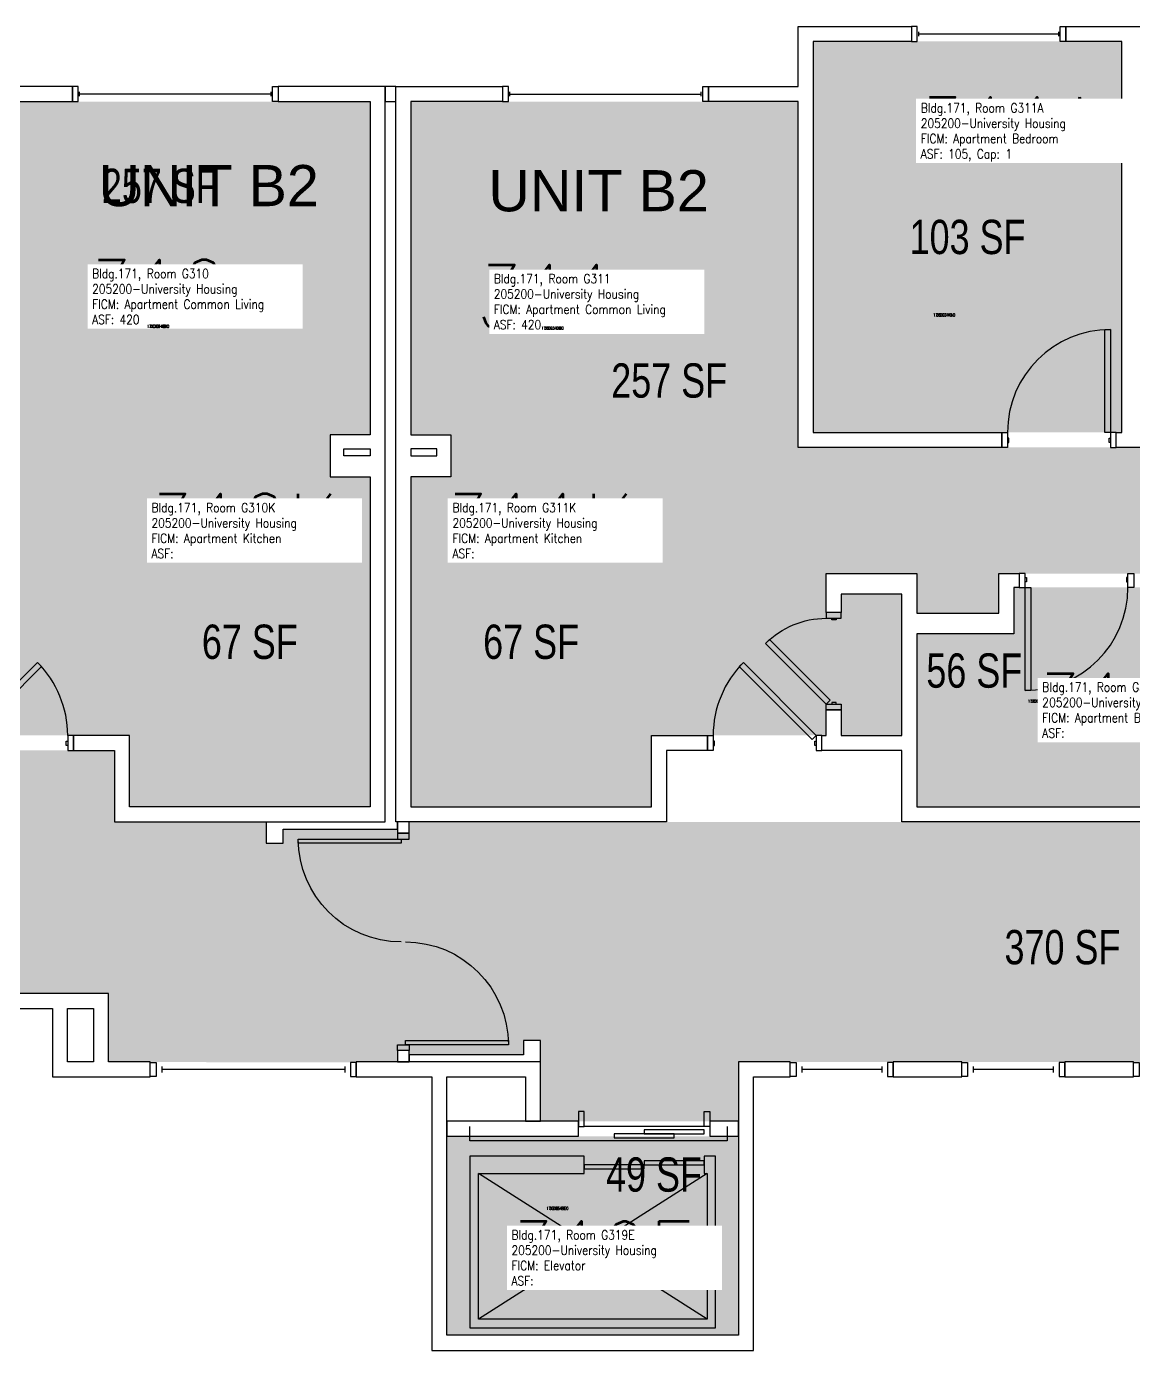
# Model space of a CAD drawing. Header units: inches. Extents: x 1063 to 4030, y -1482 to 1605.
# Drawn here: x 1648.4 to 2035.7, y 1142.2 to 1605.4 of the extents above; entities that cross this region are included whole.
import ezdxf
from ezdxf.enums import TextEntityAlignment as Align

# ---------------------------------------------------------------- set-up
doc = ezdxf.new("R2010")
doc.units = ezdxf.units.IN
doc.header["$LTSCALE"] = 192
doc.header["$MEASUREMENT"] = 0
for name, color, linetype in [('A-AREA-IDEN', 1, 'Continuous'), ('A-DOOR', 2, 'Continuous'), ('A-GLAZ', 1, 'Continuous'), ('A-IDEN-RNUM', 7, 'Continuous'), ('A-IDEN-SNUM', 4, 'Continuous'), ('A-IDEN-VNUM', 4, 'Continuous'), ('A-WALL', 5, 'Continuous'), ('AREA-TEXT', 3, 'Continuous'), ('Rooms-Category-Color', 7, 'Continuous'), ('Rooms-College-Color', 7, 'Continuous'), ('Rooms-Department-Color', 7, 'Continuous'), ('Rooms-Division-Color', 7, 'Continuous'), ('Rooms-Information', 7, 'Continuous')]:
    doc.layers.add(name, color=color, linetype=linetype)
doc.styles.add('AREA', font='arial.ttf', dxfattribs={"width": 0.75, "height": 12})
doc.styles.add('ROOMSNUMBER', font='txt.shx', dxfattribs={"height": 0.03})
doc.styles.add('ROOMVNUMBER', font='simplex.shx', dxfattribs={"width": 0.85})
doc.styles.get("Standard").update_dxf_attribs({"font": 'arial.ttf'})

# ---------------------------------------------------------------- blocks, each defined once
blk = doc.blocks.new('ELEVATOR POCKET')
at = {"layer": 'A-DOOR'}
for p, q in [((-26, 0), (-26, 5)), ((-26, 5), (64, 5)), ((64, 5), (64, 0))]:
    blk.add_line(p, q, dxfattribs=at)
at = {"layer": 'A-DOOR', "color": 1, "linetype": 'Continuous', "lineweight": -3}
blk.add_line((-18, 0), (24, 0), dxfattribs=at)
for points in [[(-18, 2.5), (-18, 1.125), (3, 1.125), (3, 2.5)], [(-7.5, 3.875), (-7.5, 2.5), (13.5, 2.5), (13.5, 3.875)]]:
    blk.add_lwpolyline(points, close=True, dxfattribs=at)

msp = doc.modelspace()

# ---------------------------------------------------------------- hatches: boundary and pattern name
h = msp.add_hatch()
h.set_pattern_fill('ANSI31', color=256, style=0)
h.set_pattern_definition([(135, (2381.84473, 1978.21835), (0.088388348, 0.088388348), [])])
h.paths.add_polyline_path([(2050.37, 1394.27), (1991.64, 1394.27), (1991.64, 1385.06), (2050.37, 1385.06)], flags=9)
at = {"layer": 'Rooms-Category-Color', "true_color": 0x728ef3}
for points in [[(2031.61, 1600.13), (1923.61, 1600.13), (1923.61, 1463.38), (2031.61, 1463.38), (2031.6, 1599.68)], [(1768.61, 1579.13), (1633.11, 1579.13), (1633.11, 1458.13), (1358.11, 1458.13), (1358.11, 1400.13), (1386.86, 1400.13), (1386.86, 1414), (1562.9, 1414), (1562.9, 1400.13), (1591.65, 1400.13), (1591.65, 1414), (1623.34, 1414), (1623.34, 1400.38), (1618.09, 1400.38), (1618.09, 1406.75), (1596.9, 1406.75), (1596.9, 1357.38), (1618.09, 1357.38), (1618.09, 1366.38), (1623.34, 1366.38), (1623.34, 1357.38), (1684.47, 1357.38), (1684.47, 1447.88), (1754.61, 1447.88), (1754.61, 1462.5), (1768.61, 1462.5)], [(1782.87, 1579.13), (1918.37, 1579.13), (1918.37, 1458.13), (2193.37, 1458.13), (2193.37, 1400.13), (2164.62, 1400.13), (2164.62, 1414), (1988.59, 1414), (1988.59, 1400.13), (1959.84, 1400.13), (1959.84, 1414), (1928.14, 1414), (1928.14, 1400.38), (1933.39, 1400.38), (1933.39, 1406.75), (1954.59, 1406.75), (1954.59, 1357.38), (1933.39, 1357.38), (1933.39, 1366.38), (1928.14, 1366.38), (1928.14, 1357.38), (1867.01, 1357.38), (1867.01, 1447.88), (1796.87, 1447.88), (1796.87, 1462.5), (1782.87, 1462.5)], [(1768.61, 1447.88), (1768.61, 1332.38), (1684.47, 1332.38), (1684.47, 1447.88)], [(1782.87, 1447.88), (1782.87, 1332.38), (1867.01, 1332.38), (1867.01, 1447.88)], [(2072.96, 1332.38), (1959.83, 1332.38), (1959.83, 1392.88), (1993.83, 1392.88), (1993.83, 1409.12), (2072.97, 1409.12)]]:
    msp.add_hatch(color=171, dxfattribs=at).paths.add_polyline_path(points)
at = {"layer": 'Rooms-Category-Color', "true_color": 0xadadad}
for points in [[(1732.24, 1327.13), (1732.24, 1243.02), (1677.06, 1243.13), (1677.06, 1267.13), (1401.06, 1267.13), (1401.06, 779.34), (1426.06, 779.34), (1426.06, 697.02), (1401.06, 697.02), (1401.06, 512.98), (1426.06, 512.98), (1426.06, 430.66), (1401.06, 430.66), (1401.06, 62.63), (1341.06, 62.63), (1341.06, 430.66), (1316.06, 430.66), (1316.06, 512.98), (1341.06, 512.98), (1341.06, 697.02), (1316.06, 697.02), (1316.06, 779.34), (1341.06, 779.34), (1341.06, 1267.13), (1341.06, 1327.13), (1596.9, 1327.13), (1596.9, 1352.13), (1679.22, 1352.13), (1679.22, 1327.13)], [(2373.33, 1275.37), (2369.79, 1278.9), (2351.87, 1296.82), (2321.57, 1327.13), (2031.61, 1327.13), (1782.24, 1327.13), (1782.24, 1323.13), (1778.24, 1323.13), (1778.24, 1324.63), (1738.24, 1324.63), (1738.24, 1319.62), (1732.24, 1319.62), (1732.24, 1243.02), (1763.74, 1242.96), (1778.24, 1243.13), (1778.24, 1247.13), (1782.24, 1247.13), (1782.24, 1245.63), (1822.24, 1245.63), (1822.24, 1250.63), (1828.24, 1250.63), (1828.24, 1222.38), (1897.49, 1222.38), (1897.49, 1243.13), (2320.71, 1243.13), (2327.36, 1236.48), (2330.9, 1232.94)], [(1795.49, 1147.5), (1897.49, 1147.5), (1897.49, 1217.13), (1795.49, 1217.13)]]:
    msp.add_hatch(color=253, dxfattribs=at).paths.add_polyline_path(points)
at = {"layer": 'Rooms-College-Color', "true_color": 0xadadad}
for points in [[(2031.61, 1600.13), (1923.61, 1600.13), (1923.61, 1463.38), (2031.61, 1463.38), (2031.6, 1599.68)], [(1768.61, 1579.13), (1633.11, 1579.13), (1633.11, 1458.13), (1358.11, 1458.13), (1358.11, 1400.13), (1386.86, 1400.13), (1386.86, 1414), (1562.9, 1414), (1562.9, 1400.13), (1591.65, 1400.13), (1591.65, 1414), (1623.34, 1414), (1623.34, 1400.38), (1618.09, 1400.38), (1618.09, 1406.75), (1596.9, 1406.75), (1596.9, 1357.38), (1618.09, 1357.38), (1618.09, 1366.38), (1623.34, 1366.38), (1623.34, 1357.38), (1684.47, 1357.38), (1684.47, 1447.88), (1754.61, 1447.88), (1754.61, 1462.5), (1768.61, 1462.5)], [(1782.87, 1579.13), (1918.37, 1579.13), (1918.37, 1458.13), (2193.37, 1458.13), (2193.37, 1400.13), (2164.62, 1400.13), (2164.62, 1414), (1988.59, 1414), (1988.59, 1400.13), (1959.84, 1400.13), (1959.84, 1414), (1928.14, 1414), (1928.14, 1400.38), (1933.39, 1400.38), (1933.39, 1406.75), (1954.59, 1406.75), (1954.59, 1357.38), (1933.39, 1357.38), (1933.39, 1366.38), (1928.14, 1366.38), (1928.14, 1357.38), (1867.01, 1357.38), (1867.01, 1447.88), (1796.87, 1447.88), (1796.87, 1462.5), (1782.87, 1462.5)], [(1768.61, 1447.88), (1768.61, 1332.38), (1684.47, 1332.38), (1684.47, 1447.88)], [(1782.87, 1447.88), (1782.87, 1332.38), (1867.01, 1332.38), (1867.01, 1447.88)], [(2072.96, 1332.38), (1959.83, 1332.38), (1959.83, 1392.88), (1993.83, 1392.88), (1993.83, 1409.12), (2072.97, 1409.12)], [(1732.24, 1327.13), (1732.24, 1243.02), (1677.06, 1243.13), (1677.06, 1267.13), (1401.06, 1267.13), (1401.06, 779.34), (1426.06, 779.34), (1426.06, 697.02), (1401.06, 697.02), (1401.06, 512.98), (1426.06, 512.98), (1426.06, 430.66), (1401.06, 430.66), (1401.06, 62.63), (1341.06, 62.63), (1341.06, 430.66), (1316.06, 430.66), (1316.06, 512.98), (1341.06, 512.98), (1341.06, 697.02), (1316.06, 697.02), (1316.06, 779.34), (1341.06, 779.34), (1341.06, 1267.13), (1341.06, 1327.13), (1596.9, 1327.13), (1596.9, 1352.13), (1679.22, 1352.13), (1679.22, 1327.13)], [(2373.33, 1275.37), (2369.79, 1278.9), (2351.87, 1296.82), (2321.57, 1327.13), (2031.61, 1327.13), (1782.24, 1327.13), (1782.24, 1323.13), (1778.24, 1323.13), (1778.24, 1324.63), (1738.24, 1324.63), (1738.24, 1319.62), (1732.24, 1319.62), (1732.24, 1243.02), (1763.74, 1242.96), (1778.24, 1243.13), (1778.24, 1247.13), (1782.24, 1247.13), (1782.24, 1245.63), (1822.24, 1245.63), (1822.24, 1250.63), (1828.24, 1250.63), (1828.24, 1222.38), (1897.49, 1222.38), (1897.49, 1243.13), (2320.71, 1243.13), (2327.36, 1236.48), (2330.9, 1232.94)], [(1795.49, 1147.5), (1897.49, 1147.5), (1897.49, 1217.13), (1795.49, 1217.13)]]:
    msp.add_hatch(color=253, dxfattribs=at).paths.add_polyline_path(points)
at = {"layer": 'Rooms-Department-Color', "true_color": 0x604aed}
for points in [[(2031.61, 1600.13), (1923.61, 1600.13), (1923.61, 1463.38), (2031.61, 1463.38), (2031.6, 1599.68)], [(1768.61, 1579.13), (1633.11, 1579.13), (1633.11, 1458.13), (1358.11, 1458.13), (1358.11, 1400.13), (1386.86, 1400.13), (1386.86, 1414), (1562.9, 1414), (1562.9, 1400.13), (1591.65, 1400.13), (1591.65, 1414), (1623.34, 1414), (1623.34, 1400.38), (1618.09, 1400.38), (1618.09, 1406.75), (1596.9, 1406.75), (1596.9, 1357.38), (1618.09, 1357.38), (1618.09, 1366.38), (1623.34, 1366.38), (1623.34, 1357.38), (1684.47, 1357.38), (1684.47, 1447.88), (1754.61, 1447.88), (1754.61, 1462.5), (1768.61, 1462.5)], [(1782.87, 1579.13), (1918.37, 1579.13), (1918.37, 1458.13), (2193.37, 1458.13), (2193.37, 1400.13), (2164.62, 1400.13), (2164.62, 1414), (1988.59, 1414), (1988.59, 1400.13), (1959.84, 1400.13), (1959.84, 1414), (1928.14, 1414), (1928.14, 1400.38), (1933.39, 1400.38), (1933.39, 1406.75), (1954.59, 1406.75), (1954.59, 1357.38), (1933.39, 1357.38), (1933.39, 1366.38), (1928.14, 1366.38), (1928.14, 1357.38), (1867.01, 1357.38), (1867.01, 1447.88), (1796.87, 1447.88), (1796.87, 1462.5), (1782.87, 1462.5)], [(1768.61, 1447.88), (1768.61, 1332.38), (1684.47, 1332.38), (1684.47, 1447.88)], [(1782.87, 1447.88), (1782.87, 1332.38), (1867.01, 1332.38), (1867.01, 1447.88)], [(2072.96, 1332.38), (1959.83, 1332.38), (1959.83, 1392.88), (1993.83, 1392.88), (1993.83, 1409.12), (2072.97, 1409.12)]]:
    msp.add_hatch(color=173, dxfattribs=at).paths.add_polyline_path(points)
at = {"layer": 'Rooms-Department-Color', "true_color": 0xacacac}
for points in [[(1732.24, 1327.13), (1732.24, 1243.02), (1677.06, 1243.13), (1677.06, 1267.13), (1401.06, 1267.13), (1401.06, 779.34), (1426.06, 779.34), (1426.06, 697.02), (1401.06, 697.02), (1401.06, 512.98), (1426.06, 512.98), (1426.06, 430.66), (1401.06, 430.66), (1401.06, 62.63), (1341.06, 62.63), (1341.06, 430.66), (1316.06, 430.66), (1316.06, 512.98), (1341.06, 512.98), (1341.06, 697.02), (1316.06, 697.02), (1316.06, 779.34), (1341.06, 779.34), (1341.06, 1267.13), (1341.06, 1327.13), (1596.9, 1327.13), (1596.9, 1352.13), (1679.22, 1352.13), (1679.22, 1327.13)], [(2373.33, 1275.37), (2369.79, 1278.9), (2351.87, 1296.82), (2321.57, 1327.13), (2031.61, 1327.13), (1782.24, 1327.13), (1782.24, 1323.13), (1778.24, 1323.13), (1778.24, 1324.63), (1738.24, 1324.63), (1738.24, 1319.62), (1732.24, 1319.62), (1732.24, 1243.02), (1763.74, 1242.96), (1778.24, 1243.13), (1778.24, 1247.13), (1782.24, 1247.13), (1782.24, 1245.63), (1822.24, 1245.63), (1822.24, 1250.63), (1828.24, 1250.63), (1828.24, 1222.38), (1897.49, 1222.38), (1897.49, 1243.13), (2320.71, 1243.13), (2327.36, 1236.48), (2330.9, 1232.94)], [(1795.49, 1147.5), (1897.49, 1147.5), (1897.49, 1217.13), (1795.49, 1217.13)]]:
    msp.add_hatch(color=253, dxfattribs=at).paths.add_polyline_path(points)
at = {"layer": 'Rooms-Division-Color', "true_color": 0x604aed}
for points in [[(2031.61, 1600.13), (1923.61, 1600.13), (1923.61, 1463.38), (2031.61, 1463.38), (2031.6, 1599.68)], [(1768.61, 1579.13), (1633.11, 1579.13), (1633.11, 1458.13), (1358.11, 1458.13), (1358.11, 1400.13), (1386.86, 1400.13), (1386.86, 1414), (1562.9, 1414), (1562.9, 1400.13), (1591.65, 1400.13), (1591.65, 1414), (1623.34, 1414), (1623.34, 1400.38), (1618.09, 1400.38), (1618.09, 1406.75), (1596.9, 1406.75), (1596.9, 1357.38), (1618.09, 1357.38), (1618.09, 1366.38), (1623.34, 1366.38), (1623.34, 1357.38), (1684.47, 1357.38), (1684.47, 1447.88), (1754.61, 1447.88), (1754.61, 1462.5), (1768.61, 1462.5)], [(1782.87, 1579.13), (1918.37, 1579.13), (1918.37, 1458.13), (2193.37, 1458.13), (2193.37, 1400.13), (2164.62, 1400.13), (2164.62, 1414), (1988.59, 1414), (1988.59, 1400.13), (1959.84, 1400.13), (1959.84, 1414), (1928.14, 1414), (1928.14, 1400.38), (1933.39, 1400.38), (1933.39, 1406.75), (1954.59, 1406.75), (1954.59, 1357.38), (1933.39, 1357.38), (1933.39, 1366.38), (1928.14, 1366.38), (1928.14, 1357.38), (1867.01, 1357.38), (1867.01, 1447.88), (1796.87, 1447.88), (1796.87, 1462.5), (1782.87, 1462.5)], [(1768.61, 1447.88), (1768.61, 1332.38), (1684.47, 1332.38), (1684.47, 1447.88)], [(1782.87, 1447.88), (1782.87, 1332.38), (1867.01, 1332.38), (1867.01, 1447.88)], [(2072.96, 1332.38), (1959.83, 1332.38), (1959.83, 1392.88), (1993.83, 1392.88), (1993.83, 1409.12), (2072.97, 1409.12)]]:
    msp.add_hatch(color=173, dxfattribs=at).paths.add_polyline_path(points)
at = {"layer": 'Rooms-Division-Color', "true_color": 0xadadad}
for points in [[(1732.24, 1327.13), (1732.24, 1243.02), (1677.06, 1243.13), (1677.06, 1267.13), (1401.06, 1267.13), (1401.06, 779.34), (1426.06, 779.34), (1426.06, 697.02), (1401.06, 697.02), (1401.06, 512.98), (1426.06, 512.98), (1426.06, 430.66), (1401.06, 430.66), (1401.06, 62.63), (1341.06, 62.63), (1341.06, 430.66), (1316.06, 430.66), (1316.06, 512.98), (1341.06, 512.98), (1341.06, 697.02), (1316.06, 697.02), (1316.06, 779.34), (1341.06, 779.34), (1341.06, 1267.13), (1341.06, 1327.13), (1596.9, 1327.13), (1596.9, 1352.13), (1679.22, 1352.13), (1679.22, 1327.13)], [(2373.33, 1275.37), (2369.79, 1278.9), (2351.87, 1296.82), (2321.57, 1327.13), (2031.61, 1327.13), (1782.24, 1327.13), (1782.24, 1323.13), (1778.24, 1323.13), (1778.24, 1324.63), (1738.24, 1324.63), (1738.24, 1319.62), (1732.24, 1319.62), (1732.24, 1243.02), (1763.74, 1242.96), (1778.24, 1243.13), (1778.24, 1247.13), (1782.24, 1247.13), (1782.24, 1245.63), (1822.24, 1245.63), (1822.24, 1250.63), (1828.24, 1250.63), (1828.24, 1222.38), (1897.49, 1222.38), (1897.49, 1243.13), (2320.71, 1243.13), (2327.36, 1236.48), (2330.9, 1232.94)], [(1795.49, 1147.5), (1897.49, 1147.5), (1897.49, 1217.13), (1795.49, 1217.13)]]:
    msp.add_hatch(color=253, dxfattribs=at).paths.add_polyline_path(points)

# ---------------------------------------------------------------- linework, layer by layer
at = {"layer": 'A-DOOR'}
for points in [[(2027.61, 1463.38), (2025.61, 1463.38), (2025.61, 1499.38), (2027.61, 1499.38)], [(1991.61, 1458.13), (1989.61, 1458.13), (1989.61, 1463.38), (1991.61, 1463.38)], [(1991.61, 1459.88), (1992.11, 1459.88), (1992.11, 1461.38), (1991.61, 1461.38)], [(2027.61, 1459.88), (2027.11, 1459.88), (2027.11, 1461.38), (2027.61, 1461.38)], [(2027.61, 1458.13), (2029.61, 1458.13), (2029.61, 1463.38), (2027.61, 1463.38)], [(1997.72, 1414), (1995.72, 1414), (1995.72, 1409.12), (1997.72, 1409.12)], [(2033.72, 1414), (2035.72, 1414), (2035.72, 1409.12), (2033.72, 1409.12)], [(1997.72, 1412.62), (1998.22, 1412.62), (1998.22, 1411.12), (1997.72, 1411.12)], [(1997.72, 1409.12), (1999.72, 1409.12), (1999.72, 1373.12), (1997.72, 1373.12)], [(2033.72, 1412.62), (2033.22, 1412.62), (2033.22, 1411.12), (2033.72, 1411.12)], [(1933.38, 1398.33), (1933.38, 1400.33), (1928.13, 1400.33), (1928.13, 1398.33)], [(1931.63, 1398.33), (1931.63, 1397.83), (1930.13, 1397.83), (1930.13, 1398.33)], [(1928.13, 1368.33), (1929.55, 1369.74), (1908.33, 1390.95), (1906.92, 1389.54)], [(1626.83, 1357.38), (1628.25, 1355.96), (1653.7, 1381.42), (1652.29, 1382.83)], [(1924.64, 1357.38), (1923.23, 1355.96), (1897.77, 1381.42), (1899.19, 1382.83)], [(1933.38, 1368.33), (1933.38, 1366.33), (1928.13, 1366.33), (1928.13, 1368.33)], [(1931.63, 1368.33), (1931.63, 1368.83), (1930.13, 1368.83), (1930.13, 1368.33)], [(1662.83, 1352.13), (1664.83, 1352.13), (1664.83, 1357.38), (1662.83, 1357.38)], [(1888.64, 1352.13), (1886.64, 1352.13), (1886.64, 1357.38), (1888.64, 1357.38)], [(1924.64, 1352.13), (1926.64, 1352.13), (1926.64, 1357.38), (1924.64, 1357.38)], [(1662.83, 1353.88), (1662.33, 1353.88), (1662.33, 1355.38), (1662.83, 1355.38)], [(1888.64, 1353.88), (1889.14, 1353.88), (1889.14, 1355.38), (1888.64, 1355.38)], [(1924.64, 1353.88), (1924.14, 1353.88), (1924.14, 1355.38), (1924.64, 1355.38)], [(1779.49, 1321.12), (1779.49, 1319.62), (1743.49, 1319.62), (1743.49, 1321.12)], [(1782.24, 1321.12), (1782.24, 1323.13), (1778.24, 1323.13), (1778.24, 1321.12)], [(1780.99, 1249.13), (1780.99, 1250.63), (1816.99, 1250.63), (1816.99, 1249.13)], [(1782.24, 1249.13), (1782.24, 1247.13), (1778.24, 1247.13), (1778.24, 1249.13)], [(1843.49, 1225.75), (1841.49, 1225.75), (1841.49, 1220.5), (1843.49, 1220.5)], [(1885.49, 1225.75), (1887.49, 1225.75), (1887.49, 1220.5), (1885.49, 1220.5)], [(1864.49, 1205.75), (1864.49, 1207.13), (1843.49, 1207.13), (1843.49, 1205.75)], [(1885.49, 1207.13), (1885.49, 1208.5), (1864.49, 1208.5), (1864.49, 1207.13)]]:
    msp.add_lwpolyline(points, close=True, dxfattribs=at)
for centre, start, end in [((2027.61, 1463.38), 90, 180), ((1997.72, 1409.12), 270, 0), ((1626.83, 1357.38), 0, 45), ((1924.64, 1357.38), 135, 180)]:
    msp.add_arc(centre, 36, start, end, dxfattribs=at)
at = {"layer": 'A-DOOR', "extrusion": (0, 0, -1)}
for centre, radius, start, end in [((-1928.13, 1368.33), 30, 45, 90), ((-1779.49, 1321.12), 36, 270, 360), ((-1780.99, 1249.13), 36, 90, 180)]:
    msp.add_arc(centre, radius, start, end, dxfattribs=at)
at = {"layer": 'A-GLAZ'}
for p, q in [((1960.52, 1602), (1960.52, 1603.5)), ((1960.52, 1602.75), (2009.52, 1602.75)), ((2009.52, 1602), (2009.52, 1603.5)), ((1667, 1581), (1667, 1582.5)), ((1734, 1581.75), (1667, 1581.75)), ((1734, 1581), (1734, 1582.5)), ((1817.48, 1581), (1817.48, 1582.5)), ((1817.48, 1581.75), (1884.48, 1581.75)), ((1884.48, 1581), (1884.48, 1582.5)), ((1695.74, 1241.5), (1695.74, 1239.5)), ((1759.74, 1241.5), (1759.74, 1239.5)), ((1919.61, 1241.5), (1919.61, 1239.5)), ((1947.61, 1241.5), (1947.61, 1239.5)), ((1979.61, 1241.5), (1979.61, 1239.5)), ((2007.61, 1241.5), (2007.61, 1239.5)), ((1759.74, 1240.5), (1695.74, 1240.5)), ((1947.61, 1240.5), (1919.61, 1240.5)), ((2007.61, 1240.5), (1979.61, 1240.5))]:
    msp.add_line(p, q, dxfattribs=at)
for points in [[(1960.02, 1605.38), (1958.02, 1605.38), (1958.02, 1600.13), (1960.02, 1600.13)], [(2010.02, 1605.38), (2012.02, 1605.38), (2012.02, 1600.13), (2010.02, 1600.13)], [(1666.5, 1584.38), (1664.5, 1584.38), (1664.5, 1579.13), (1666.5, 1579.13)], [(1734.5, 1584.38), (1736.5, 1584.38), (1736.5, 1579.13), (1734.5, 1579.13)], [(1816.98, 1584.38), (1814.98, 1584.38), (1814.98, 1579.13), (1816.98, 1579.13)], [(1884.98, 1584.38), (1886.98, 1584.38), (1886.98, 1579.13), (1884.98, 1579.13)], [(1693.74, 1238), (1691.74, 1238), (1691.74, 1243), (1693.74, 1243)], [(1761.74, 1238), (1763.74, 1238), (1763.74, 1243), (1761.74, 1243)], [(1917.61, 1238), (1915.61, 1238), (1915.61, 1243), (1917.61, 1243)], [(1949.61, 1238), (1951.61, 1238), (1951.61, 1243), (1949.61, 1243)], [(1977.61, 1238), (1975.61, 1238), (1975.61, 1243), (1977.61, 1243)], [(2009.61, 1238), (2011.61, 1238), (2011.61, 1243), (2009.61, 1243)], [(2037.61, 1238), (2035.61, 1238), (2035.61, 1243), (2037.61, 1243)]]:
    msp.add_lwpolyline(points, close=True, dxfattribs=at)
at = {"layer": 'A-WALL'}
for p, q in [((1918.36, 1605.38), (1958.02, 1605.38)), ((1918.36, 1584.38), (1918.36, 1605.38)), ((1958.02, 1605.38), (1958.02, 1600.13)), ((2012.02, 1605.38), (2063.49, 1605.38)), ((2012.02, 1600.13), (2012.02, 1605.38)), ((1958.02, 1600.13), (1923.61, 1600.13)), ((1923.61, 1600.13), (1923.61, 1463.38)), ((2031.61, 1600.13), (2012.02, 1600.13)), ((2031.61, 1463.38), (2031.61, 1600.13)), ((1664.5, 1584.38), (1633.11, 1584.38)), ((1664.5, 1579.13), (1664.5, 1584.38)), ((1773.86, 1584.38), (1736.5, 1584.38)), ((1736.5, 1584.38), (1736.5, 1579.13)), ((1777.61, 1584.38), (1773.86, 1584.38)), ((1773.86, 1584.38), (1773.86, 1579.13)), ((1773.86, 1327.13), (1773.86, 1584.38)), ((1777.61, 1579.13), (1777.61, 1584.38)), ((1777.61, 1584.38), (1814.98, 1584.38)), ((1777.61, 1327.13), (1777.61, 1584.38)), ((1814.98, 1584.38), (1814.98, 1579.13)), ((1886.98, 1584.38), (1918.36, 1584.38)), ((1886.98, 1579.13), (1886.98, 1584.38)), ((1633.11, 1579.13), (1664.5, 1579.13)), ((1736.5, 1579.13), (1768.61, 1579.13)), ((1768.61, 1579.13), (1768.61, 1462.5)), ((1773.86, 1579.13), (1777.61, 1579.13)), ((1814.98, 1579.13), (1782.86, 1579.13)), ((1782.86, 1579.13), (1782.86, 1462.5)), ((1918.36, 1579.13), (1886.98, 1579.13)), ((1918.36, 1458.13), (1918.36, 1579.13)), ((1754.61, 1462.5), (1754.61, 1447.88)), ((1768.61, 1462.5), (1754.61, 1462.5)), ((1782.86, 1462.5), (1796.86, 1462.5)), ((1796.86, 1462.5), (1796.86, 1447.88)), ((1923.61, 1463.38), (1989.61, 1463.38)), ((1989.61, 1463.38), (1989.61, 1458.13)), ((2029.61, 1463.38), (2031.61, 1463.38)), ((2029.61, 1458.13), (2029.61, 1463.38)), ((1759.49, 1455.13), (1759.49, 1457.63)), ((1759.49, 1457.63), (1768.61, 1457.63)), ((1768.61, 1455.13), (1759.49, 1455.13)), ((1768.61, 1457.63), (1768.61, 1455.13)), ((1782.86, 1457.63), (1782.86, 1455.13)), ((1791.99, 1457.63), (1782.86, 1457.63)), ((1782.86, 1455.13), (1791.99, 1455.13)), ((1791.99, 1455.13), (1791.99, 1457.63)), ((1989.61, 1458.13), (1918.36, 1458.13)), ((2038.49, 1458.13), (2029.61, 1458.13)), ((1754.61, 1447.88), (1768.61, 1447.88)), ((1768.61, 1447.88), (1768.61, 1332.38)), ((1782.86, 1447.88), (1782.86, 1332.38)), ((1796.86, 1447.88), (1782.86, 1447.88)), ((1928.13, 1414), (1959.83, 1414)), ((1928.13, 1400.33), (1928.13, 1414)), ((1959.83, 1414), (1959.83, 1400.13)), ((1988.58, 1414), (1995.72, 1414)), ((1988.58, 1400.13), (1988.58, 1414)), ((1995.72, 1414), (1995.72, 1409.12)), ((1995.72, 1409.12), (1993.83, 1409.12)), ((1993.83, 1409.12), (1993.83, 1392.88)), ((1954.58, 1406.75), (1933.38, 1406.75)), ((1933.38, 1406.75), (1933.38, 1400.33)), ((1954.58, 1357.38), (1954.58, 1406.75)), ((1933.38, 1400.33), (1928.13, 1400.33)), ((1959.83, 1400.13), (1988.58, 1400.13)), ((1993.83, 1392.88), (1959.83, 1392.88)), ((1959.83, 1392.88), (1959.83, 1332.38)), ((1928.13, 1357.38), (1928.13, 1366.33)), ((1928.13, 1366.33), (1933.38, 1366.33)), ((1933.38, 1366.33), (1933.38, 1357.38)), ((1684.47, 1357.38), (1664.83, 1357.38)), ((1664.83, 1357.38), (1664.83, 1352.13)), ((1684.47, 1332.38), (1684.47, 1357.38)), ((1867.01, 1357.38), (1886.64, 1357.38)), ((1867.01, 1332.38), (1867.01, 1357.38)), ((1886.64, 1357.38), (1886.64, 1352.13)), ((1926.64, 1357.38), (1928.13, 1357.38)), ((1926.64, 1352.13), (1926.64, 1357.38)), ((1933.38, 1357.38), (1954.58, 1357.38)), ((1664.83, 1352.13), (1679.22, 1352.13)), ((1679.22, 1352.13), (1679.22, 1327.13)), ((1886.64, 1352.13), (1872.26, 1352.13)), ((1872.26, 1352.13), (1872.26, 1327.13)), ((1954.58, 1352.13), (1926.64, 1352.13)), ((1954.58, 1327.13), (1954.58, 1352.13)), ((1768.61, 1332.38), (1684.47, 1332.38)), ((1782.86, 1332.38), (1867.01, 1332.38)), ((1959.83, 1332.38), (2072.97, 1332.38)), ((1679.22, 1327.13), (1773.86, 1327.13)), ((1872.26, 1327.13), (1777.61, 1327.13)), ((1782.24, 1327.13), (1778.24, 1327.13)), ((1778.24, 1327.13), (1778.24, 1323.13)), ((1782.24, 1323.13), (1782.24, 1327.13)), ((2193.99, 1327.13), (1954.58, 1327.13)), ((1778.24, 1323.13), (1782.24, 1323.13)), ((1677.06, 1267.13), (1459.19, 1267.13)), ((1677.06, 1243.13), (1677.06, 1267.13)), ((1477.31, 1261.88), (1657.56, 1261.88)), ((1657.56, 1261.88), (1657.56, 1237.88)), ((1662.81, 1261.88), (1671.81, 1261.88)), ((1662.81, 1243.13), (1662.81, 1261.88)), ((1671.81, 1261.88), (1671.81, 1243.13)), ((1782.24, 1247.13), (1778.24, 1247.13)), ((1778.24, 1247.13), (1778.24, 1243.13)), ((1782.24, 1243.13), (1782.24, 1247.13)), ((1671.81, 1243.13), (1662.81, 1243.13)), ((1691.74, 1243.13), (1677.06, 1243.13)), ((1691.74, 1237.88), (1691.74, 1243.13)), ((1828.24, 1243.13), (1763.74, 1243.13)), ((1763.74, 1243.13), (1763.74, 1237.88)), ((1778.24, 1243.13), (1782.24, 1243.13)), ((1828.24, 1222.38), (1828.24, 1243.13)), ((1915.61, 1243.13), (1897.49, 1243.13)), ((1897.49, 1243.13), (1897.49, 1147.5)), ((1915.61, 1237.88), (1915.61, 1243.13)), ((1975.61, 1243.13), (1951.61, 1243.13)), ((1951.61, 1243.13), (1951.61, 1237.88)), ((1975.61, 1237.88), (1975.61, 1243.13)), ((2035.61, 1243.13), (2011.61, 1243.13)), ((2011.61, 1243.13), (2011.61, 1237.88)), ((2035.61, 1237.88), (2035.61, 1243.13)), ((1657.56, 1237.88), (1691.74, 1237.88)), ((1763.74, 1237.88), (1790.24, 1237.88)), ((1790.24, 1237.88), (1790.24, 1142.25)), ((1795.49, 1237.88), (1822.99, 1237.88)), ((1795.49, 1147.5), (1795.49, 1237.88)), ((1822.99, 1237.88), (1822.99, 1222.38)), ((1902.74, 1237.88), (1915.61, 1237.88)), ((1902.74, 1142.25), (1902.74, 1237.88)), ((1951.61, 1237.88), (1975.61, 1237.88)), ((2011.61, 1237.88), (2035.61, 1237.88)), ((1841.49, 1222.38), (1795.49, 1222.38)), ((1795.49, 1222.38), (1795.49, 1217.13)), ((1822.99, 1222.38), (1828.24, 1222.38)), ((1841.49, 1217.13), (1841.49, 1222.38)), ((1897.49, 1222.38), (1887.49, 1222.38)), ((1887.49, 1222.38), (1887.49, 1217.13)), ((1897.49, 1217.13), (1897.49, 1222.38)), ((1795.49, 1217.13), (1841.49, 1217.13)), ((1887.49, 1217.13), (1897.49, 1217.13)), ((1843.49, 1210.13), (1803.49, 1210.13)), ((1803.49, 1210.13), (1803.49, 1150.14)), ((1843.49, 1204.13), (1843.49, 1210.13)), ((1885.49, 1210.13), (1885.49, 1204.13)), ((1889.49, 1210.13), (1885.49, 1210.13)), ((1889.49, 1150.14), (1889.49, 1210.13)), ((1806.49, 1204.13), (1843.49, 1204.13)), ((1806.49, 1153.14), (1806.49, 1204.13)), ((1885.49, 1204.13), (1886.49, 1204.13)), ((1886.49, 1204.13), (1886.49, 1153.14)), ((1803.49, 1150.14), (1889.49, 1150.14)), ((1886.49, 1153.14), (1806.49, 1153.14)), ((1897.49, 1147.5), (1795.49, 1147.5)), ((1790.24, 1142.25), (1902.74, 1142.25))]:
    msp.add_line(p, q, dxfattribs=at)
for points in [[(1732.24, 1327.13), (1732.24, 1319.62), (1738.24, 1319.62), (1738.24, 1324.63), (1778.24, 1324.63), (1778.24, 1327.13)], [(1828.24, 1243.13), (1828.24, 1250.63), (1822.24, 1250.63), (1822.24, 1245.63), (1782.24, 1245.63), (1782.24, 1243.13)], [(1886.49, 1153.13), (1806.49, 1204.13)], [(1886.49, 1204.13), (1806.49, 1153.13)]]:
    msp.add_lwpolyline(points, dxfattribs=at)

# ---------------------------------------------------------------- block references
at = {"layer": 'A-DOOR', "rotation": 180}
msp.add_blockref('ELEVATOR POCKET', (1867.49, 1220.5), dxfattribs=at)

# ---------------------------------------------------------------- texts
at = {"layer": 'A-AREA-IDEN'}
for p in [(1712.15, 1542.51), (1848.56, 1540.71)]:
    msp.add_text('UNIT B2', height=14.4, dxfattribs=at).set_placement(p, align=Align.CENTER)
at = {"layer": 'A-IDEN-RNUM', "style": 'ROOMSNUMBER', "width": 0.85}
for s, p in [('0310-00', (1694.45, 1500.47)), ('0311-A0', (1969.45, 1504.45)), ('0311-00', (1832.42, 1499.85)), ('0310-K0', (1718.55, 1429.26)), ('0311-K0', (1832.94, 1429.26)), ('0311-F0', (2002.53, 1369.37)), ('0319-E0', (1834.13, 1191.9))]:
    msp.add_text(s, height=1, dxfattribs=at).set_placement(p, align=Align.MIDDLE_CENTER)
at = {"layer": 'A-IDEN-SNUM', "style": 'ROOMSNUMBER', "width": 0.85}
for s, p in [('1710G31000', (1694.45, 1500.47)), ('1710G311A0', (1969.45, 1504.45)), ('1710G31100', (1832.42, 1499.85)), ('1710G310K0', (1718.55, 1429.26)), ('1710G311K0', (1832.94, 1429.26)), ('1710G311F0', (2002.53, 1369.37)), ('1710G319E0', (1834.13, 1191.9))]:
    msp.add_text(s, height=1, dxfattribs=at).set_placement(p, align=Align.MIDDLE_CENTER)
at = {"layer": 'A-IDEN-VNUM', "style": 'ROOMVNUMBER', "width": 0.85}
for s, p in [('311A', (1992.18, 1569.38)), ('310', (1694.15, 1512.51)), ('311', (1830.56, 1510.71)), ('310K', (1724.03, 1430.62)), ('311K', (1827.45, 1430.62)), ('311F', (2033.35, 1367.83)), ('319E', (1849.5, 1176.21))]:
    msp.add_text(s, height=22.5, dxfattribs=at).set_placement(p, align=Align.MIDDLE_CENTER)
at = {"layer": 'AREA-TEXT', "style": 'AREA', "width": 0.75}
for s, p in [('257 SF', (1695.06, 1549.62)), ('103 SF', (1977.61, 1531.75)), ('257 SF', (1873.24, 1481.53)), ('67 SF', (1726.54, 1390.13)), ('67 SF', (1824.94, 1390.13)), ('56 SF', (1979.97, 1380.06)), ('370 SF', (2010.8, 1283.3)), ('49 SF', (1867.92, 1203.75))]:
    msp.add_text(s, height=12, dxfattribs=at).set_placement(p, align=Align.MIDDLE_CENTER)

# ---------------------------------------------------------------- next in the draw order: texts
at = {"layer": 'Rooms-Information', "char_height": 3.2143, "width": 72, "attachment_point": 7, "style": 'ROOMVNUMBER', "bg_fill": 3, "box_fill_scale": 1.5, "bg_fill_color": 256, "bg_fill_true_color": 13158600, "bg_fill_transparency": 0}
for s, insert in [('Bldg.171, Room G311A^M^J205200-University Housing^M^JFICM: Apartment Bedroom^M^JASF: 105, Cap: 1', (1961.21, 1558.13)), ('Bldg.171, Room G310^M^J205200-University Housing^M^JFICM: Apartment Common Living^M^JASF: 420', (1671.38, 1501.26)), ('Bldg.171, Room G311^M^J205200-University Housing^M^JFICM: Apartment Common Living^M^JASF: 420', (1811.89, 1499.46)), ('Bldg.171, Room G310K^M^J205200-University Housing^M^JFICM: Apartment Kitchen^M^JASF: ', (1692.15, 1419.37)), ('Bldg.171, Room G311K^M^J205200-University Housing^M^JFICM: Apartment Kitchen^M^JASF: ', (1797.4, 1419.37)), ('Bldg.171, Room G311F^M^J205200-University Housing^M^JFICM: Apartment Bathroom^M^JASF: ', (2003.76, 1356.58)), ('Bldg.171, Room G319E^M^J205200-University Housing^M^JFICM: Elevator^M^JASF: ', (1818.08, 1164.96))]:
    msp.add_mtext(s, dxfattribs=dict(at, insert=insert))

doc.saveas('drawing.dxf')
